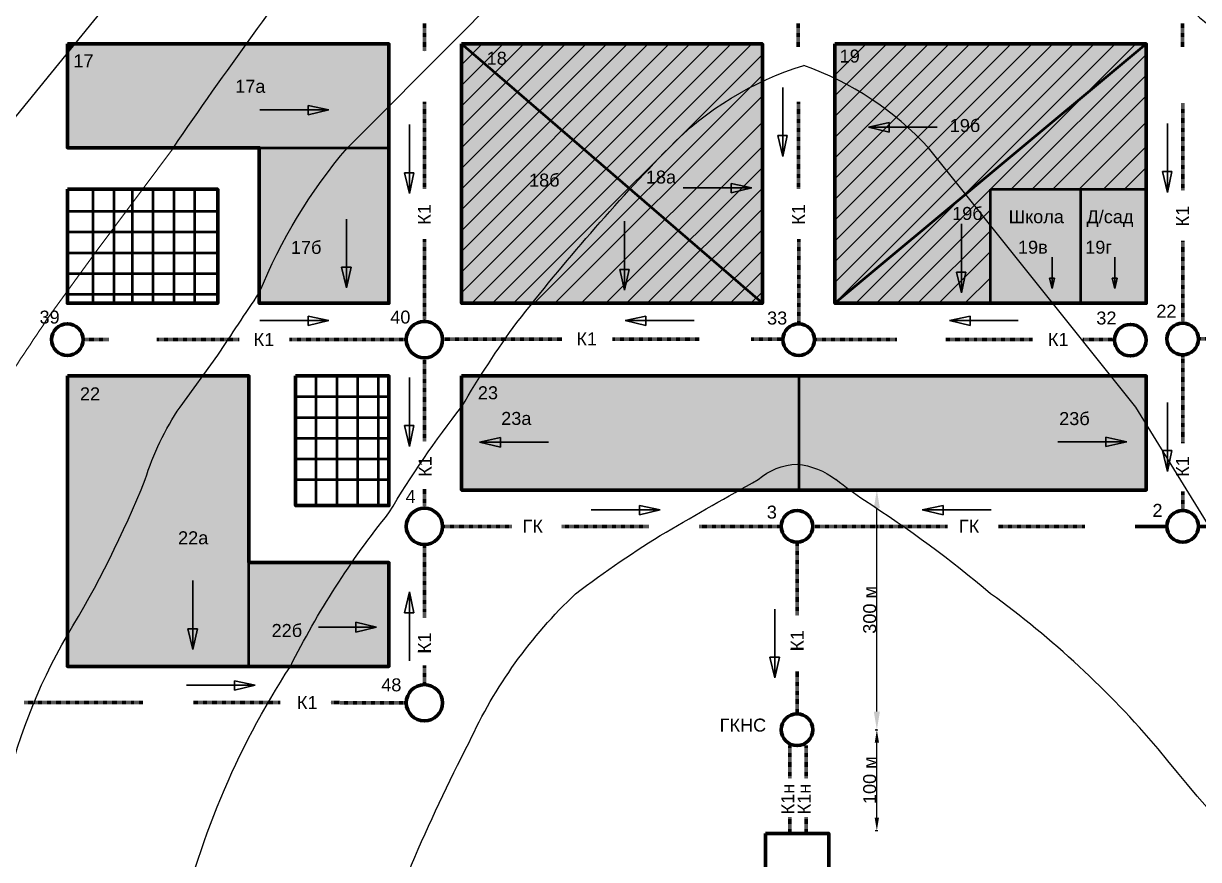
# Model space of a CAD drawing. Header units: inches. Extents: x 389 to 1188, y 268 to 818.
# Drawn here: x 539.4 to 765.9, y 456.3 to 617.5 of the extents above; entities that cross this region are included whole.
import ezdxf

# ---------------------------------------------------------------- set-up
doc = ezdxf.new("R2010")
doc.units = ezdxf.units.IN
doc.header["$MEASUREMENT"] = 0
doc.linetypes.add('штриховая2', pattern=[0.375, 0.25, -0.125])
for name, color, linetype, lineweight in [('горизонтали', 18, 'Continuous', 25), ('двухэтажная', 13, 'Continuous', 25), ('кварталы', 7, 'Continuous', 100), ('одноэтажная', 42, 'Continuous', 25), ('раздел кварталов', 7, 'Continuous', 50), ('сеть К1', 32, 'Continuous', 80), ('Текст', 7, 'Continuous', 15)]:
    doc.layers.add(name, color=color, linetype=linetype, lineweight=lineweight)
doc.styles.get("Standard").update_dxf_attribs({"font": 'arial.ttf'})
doc.dimstyles.get("Standard").update_dxf_attribs({"dimtxt": 0.18, "dimasz": 0.18, "dimexe": 0.18, "dimexo": 0.0625, "dimgap": 0.09, "dimtad": 0, "dimtih": 1, "dimtoh": 1, "dimdec": 4, "dimzin": 0, "dimdsep": 46, "dimtxsty": 'Standard', "dimcen": 0.09, "dimadec": 0, "dimazin": 0, "dimtfac": 1, "dimtdec": 4, "dimtofl": 0, "dimtmove": 0, "dimatfit": 3, "dimfxl": 1, "dimtolj": 1, "dimtzin": 0, "dimarcsym": 0})

# ---------------------------------------------------------------- blocks, each defined once
blk = doc.blocks.new('*D8')
at = {"layer": 'Defpoints', "color": 0, "ltscale": 0.25, "transparency": 16777216}
for p in [(703.8740503129175, 481.2748763311924), (703.8740503129175, 481.2748763311924), (703.4940503129174, 461.8257896044943)]:
    blk.add_point(p, dxfattribs=at)
at = {"layer": 'раздел кварталов', "color": 0, "lineweight": -2, "ltscale": 0.25, "transparency": 16777216}
for p, q in [((703.8115503129175, 481.2748763311924), (703.6940503129175, 481.2748763311924)), ((703.8740503129175, 464.3257896044943), (703.8740503129175, 478.7748763311924)), ((703.5565503129174, 461.8257896044943), (704.0540503129174, 461.8257896044943))]:
    blk.add_line(p, q, dxfattribs=at)
at = {"layer": 'раздел кварталов', "color": 0, "ltscale": 0.25, "transparency": 16777216}
for points in [[(703.4573836462508, 478.7748763311924), (704.2907169795841, 478.7748763311924), (703.8740503129175, 481.2748763311924)], [(703.4573836462508, 464.3257896044943), (704.2907169795841, 464.3257896044943), (703.8740503129175, 461.8257896044943)]]:
    blk.add_solid(points, dxfattribs=at)
at = {"layer": 'раздел кварталов', "color": 0, "lineweight": -3, "ltscale": 0.25, "transparency": 16777216, "insert": (702.5076178436132, 471.5503329678435), "char_height": 2.5, "attachment_point": 5, "rotation": 90}
blk.add_mtext('\\A1;100 м', dxfattribs=at)
blk = doc.blocks.new('*D9')
at = {"layer": 'Defpoints', "color": 0, "ltscale": 0.25, "transparency": 16777216}
for p in [(703.8740503129175, 527.5046395217414), (703.8740503129175, 527.5046395217414), (703.4940503129174, 481.2748763311924)]:
    blk.add_point(p, dxfattribs=at)
at = {"layer": 'раздел кварталов', "color": 0, "lineweight": -2, "ltscale": 0.25, "transparency": 16777216}
for p, q in [((703.8115503129175, 527.5046395217414), (703.6940503129175, 527.5046395217414)), ((703.8740503129175, 484.7748763311924), (703.8740503129175, 524.0046395217414)), ((703.5565503129174, 481.2748763311924), (704.0540503129174, 481.2748763311924))]:
    blk.add_line(p, q, dxfattribs=at)
at = {"layer": 'раздел кварталов', "color": 0, "ltscale": 0.25, "transparency": 16777216}
for points in [[(703.2907169795841, 524.0046395217414), (704.4573836462508, 524.0046395217414), (703.8740503129175, 527.5046395217414)], [(703.2907169795841, 484.7748763311924), (704.4573836462508, 484.7748763311924), (703.8740503129175, 481.2748763311924)]]:
    blk.add_solid(points, dxfattribs=at)
at = {"layer": 'раздел кварталов', "color": 0, "lineweight": -3, "ltscale": 0.25, "transparency": 16777216, "insert": (702.506765183313, 504.389757926467), "char_height": 2.5, "attachment_point": 5, "rotation": 90}
blk.add_mtext('\\A1;300 м', dxfattribs=at)

msp = doc.modelspace()

# ---------------------------------------------------------------- hatches: boundary and pattern name
at = {"layer": 'горизонтали', "lineweight": 35, "ltscale": 0.25}
h = msp.add_hatch(dxfattribs=at)
h.set_pattern_fill('ANSI31', color=42)
h.set_pattern_definition([(45, (-7417.593913754299, -1774.707484246663), (-0.08838834764831843, 0.08838834764831845), [])])
h.paths.add_polyline_path([(549.2263948672653, 613.504639521741), (547.802416475648, 613.504639521741), (547.802416475648, 611.7555652692308)])
at = {"layer": 'двухэтажная', "ltscale": 0.25}
h = msp.add_hatch(color=256, dxfattribs=at)
h.dxf.hatch_style = 1
h.paths.add_polyline_path([(656.2717227524154, 585.5138582486657), (623.802416475648, 613.504639521741), (623.802416475648, 563.5046395217414), (637.3961184762547, 563.5046395217414, -0.0169974818549361)])
h.paths.add_polyline_path([(623.802416475648, 613.504639521741), (656.2717227524154, 585.5138582486657, -0.00611484290429916), (663.4226066334159, 593.1113738783965, -0.09291831350961433), (681.802416475648, 606.287117099328), (681.802416475648, 613.504639521741)])
h.paths.add_polyline_path([(681.802416475648, 606.287117099328, 0.09067237199207637), (663.8024164757753, 593.5046395218019, 0.006435270515775169), (656.2717227524154, 585.5138582486657), (681.802416475648, 563.5046395217414)])
h.paths.add_polyline_path([(656.2717227524154, 585.5138582486657, 0.01699748185493605), (637.3961184762547, 563.5046395217414), (681.802416475648, 563.5046395217414)])
h = msp.add_hatch(color=13, dxfattribs=at)
h.dxf.hatch_style = 1
h.paths.add_polyline_path([(725.8024164756471, 578.5046395218292), (720.2024164757177, 585.5046395217414), (695.8056224772099, 585.5046395217414), (695.8024164756471, 563.5046395217419), (725.8024164756471, 563.5046395217419)])
h.paths.add_polyline_path([(720.2024164757177, 585.5046395217414), (725.8024164756471, 578.5046395218292), (725.8024164756471, 585.5046395217414)], flags=17)
edge = h.paths.add_edge_path()
edge.add_line((755.8024164756471, 585.5046395217414), (755.8024164756471, 613.5046395217414))
edge.add_line((755.8024164756471, 613.5046395217414), (695.8024164756471, 613.5046395217414))
edge.add_line((695.8024164756471, 613.5046395217414), (695.8024164756471, 605.8400787546257))
edge.add_arc((681.6786773713399, 565.9299608318304), 42.33553494285813, 40.64244336754189, 70.51170481946389, ccw=False)
edge.add_line((713.802416475718, 593.504639521741), (720.2024164757177, 585.5046395217414))
edge.add_line((720.2024164757177, 585.5046395217414), (755.8024164756471, 585.5046395217414))
edge = h.paths.add_edge_path()
edge.add_line((720.2024164757177, 585.5046395217414), (713.802416475718, 593.504639521741))
edge.add_arc((681.6786773713399, 565.9299608318304), 42.33553494285814, 40.64244336754193, 70.51170481946392)
edge.add_line((695.8024164756471, 605.8400787546257), (695.7993643284553, 585.5046395217414))
edge.add_line((695.7993643284553, 585.5046395217414), (720.2024164757177, 585.5046395217414))
at = {"layer": 'одноэтажная', "lineweight": 35, "ltscale": 0.25}
h = msp.add_hatch(color=256, dxfattribs=at)
h.dxf.hatch_style = 1
h.paths.add_polyline_path([(609.8024164756471, 593.504639521741), (601.8024164757799, 593.504639521741, 0.0793690499433021), (584.802416475648, 565.5046395215736), (584.802416475648, 563.5046395217414), (609.8024164756471, 563.5046395217419)])
h.paths.add_polyline_path([(601.8024164757799, 593.504639521741), (584.802416475648, 593.504639521741), (584.802416475648, 565.5046395215736, -0.07936904994330224)], flags=17)
h.paths.add_polyline_path([(601.802416475779, 593.504639521741), (609.8024164756471, 593.504639521741), (609.8024164756471, 601.5046395216318)], flags=17)
h.paths.add_polyline_path([(601.8024164757799, 593.504639521741), (609.8024164756471, 601.5046395216318), (609.8024164756471, 613.504639521741), (582.3082739206266, 613.504639521741, 0.007443031078455732), (568.2542392609039, 593.504639521741), (584.802416475648, 593.504639521741)])
h.paths.add_polyline_path([(582.3082739206266, 613.504639521741), (549.2263948672653, 613.504639521741), (547.802416475648, 611.7555652692313), (547.802416475648, 593.504639521741), (568.2542392609039, 593.504639521741, -0.007443031078455726)])
at = {"layer": 'одноэтажная', "ltscale": 0.25}
h = msp.add_hatch(color=256, dxfattribs=at)
h.dxf.hatch_style = 1
h.paths.add_polyline_path([(582.8024164756471, 493.5046395217414), (582.8024164756471, 513.5046395217414), (582.8024164756471, 549.5046395217414), (573.9017940769214, 549.5046395217414), (569.5508604787293, 543.5046395217415, 0.07492580941280784), (562.8024164757159, 529.5046395217405, -0.04149316802001803), (547.8024164756479, 499.5046395216292), (547.802416475648, 493.5046395217414)])
h.paths.add_polyline_path([(547.8024164756479, 499.5046395216291, 0.04149316802001978), (562.8024164757163, 529.5046395217418, -0.07492580941280248), (569.5508604787294, 543.5046395217418), (573.9017940769214, 549.5046395217414), (547.8024164756471, 549.5046395217414)], flags=17)
h = msp.add_hatch(color=256, dxfattribs=at)
h.dxf.hatch_style = 1
h.paths.add_polyline_path([(627.4617178828703, 549.5046395217414), (623.802416475648, 549.5046395217414), (623.802416475648, 543.5246852121272, -0.0001275463246237529), (623.865457256742, 543.6055175388551, -0.008911225703536899)], flags=17)
h.paths.add_polyline_path([(755.8024164756462, 549.5046395217414), (627.4617178828703, 549.5046395217414, 0.008911225703536616), (623.865457256742, 543.6055175388551, 0.0001275463246239715), (623.802416475648, 543.5246852121272), (623.802416475648, 527.5046395217414), (645.802416475648, 527.5046395217414), (755.8024164756462, 527.5046395217414)])
h = msp.add_hatch(color=256, dxfattribs=at)
h.dxf.hatch_style = 1
h.paths.add_polyline_path([(590.8024164757162, 493.5046395217414), (609.802416475648, 493.5046395217414), (609.802416475648, 513.5046395217414), (602.662323330007, 513.5046395217414, 0.03488516450531848)])
h.paths.add_polyline_path([(602.662323330007, 513.5046395217414), (582.8024164756471, 513.5046395217414), (582.8024164756471, 493.5046395217414), (590.8024164757162, 493.5046395217414, -0.03488516450531845)])
at = {"layer": 'сеть К1', "ltscale": 0.25}
h = msp.add_hatch(color=251, dxfattribs=at)
h.dxf.hatch_style = 1
h.paths.add_polyline_path([(743.1985711439347, 585.4674155129469), (725.8024164756471, 585.5418635305359), (725.8024164756471, 563.5418635305364), (743.1985711439347, 563.4674155129474)])
h = msp.add_hatch(color=251, dxfattribs=at)
h.dxf.hatch_style = 1
h.paths.add_polyline_path([(755.8024164756462, 585.4674155129469), (743.1985711439347, 585.5418635305359), (743.1985711439347, 563.5418635305364), (755.8024164756462, 563.4674155129474)])

# ---------------------------------------------------------------- linework, layer by layer
at = {"lineweight": 25, "ltscale": 0.25}
for p, q in [((547.802416475648, 613.504639521741), (609.802416475648, 613.5046395217414)), ((547.802416475648, 613.504639521741), (547.802416475648, 593.504639521741)), ((623.802416475648, 613.5046395217414), (681.802416475648, 613.5046395217414)), ((623.802416475648, 613.5046395217414), (623.802416475648, 563.5046395217414)), ((623.8024164756471, 563.5046395217414), (623.8024164756471, 613.5046395217414)), ((681.802416475648, 613.5046395217414), (681.802416475648, 563.5046395217414)), ((755.8024164756471, 613.5046395217414), (755.8024164756462, 563.5046395217414)), ((584.802416475648, 593.504639521741), (547.802416475648, 593.504639521741)), ((576.802416475648, 585.5046395217414), (547.802416475648, 585.5046395217414)), ((725.802416475648, 582.1274060993233), (725.802416475648, 568.8372599099871)), ((547.802416475648, 563.5046395217414), (576.802416475648, 563.5046395217414)), ((609.802416475648, 563.5046395217414), (584.802416475648, 563.5046395217414)), ((681.802416475648, 563.5046395217414), (623.802416475648, 563.5046395217414)), ((681.8024164756471, 563.5046395217414), (623.8024164756471, 563.5046395217414)), ((645.7783427005124, 549.5046395217414), (623.802416475648, 549.5046395217414)), ((755.8024164756462, 549.5046395217414), (623.802416475648, 549.5046395217414)), ((623.802416475648, 549.5046395217414), (623.802416475648, 527.5046395217414)), ((688.4975144117925, 549.5046395217414), (680.9975144117925, 549.5046395217414)), ((688.4975144117925, 549.5046395217414), (687.7475144117925, 549.5046395217414)), ((688.4975144117925, 549.5046395217414), (695.9975144117925, 549.5046395217414)), ((755.8024164756462, 549.5046395217414), (733.8264902507817, 549.5046395217414)), ((755.8024164756462, 549.5046395217414), (755.8024164756462, 527.5046395217414)), ((623.802416475648, 527.5046395217414), (755.8024164756462, 527.5046395217414)), ((623.802416475648, 527.5046395217414), (645.802416475648, 527.5046395217414)), ((755.8024164756462, 527.5046395217414), (721.8768317851618, 527.5046395217414)), ((755.8024164756462, 527.5046395217414), (725.8024164756462, 527.5046395217414)), ((609.802416475648, 524.5046395217414), (591.802416475648, 524.5046395217414)), ((609.802416475648, 513.5046395217414), (582.8024164756471, 513.5046395217414)), ((609.802416475648, 493.5046395217414), (609.802416475648, 513.5046395217414)), ((547.802416475648, 493.5046395217414), (609.802416475648, 493.5046395217414))]:
    msp.add_line(p, q, dxfattribs=at)
at = {"lineweight": 20, "ltscale": 0.25}
for p, q in [((623.8024164756471, 573.5046395217423), (663.8024164756507, 613.5046395217414)), ((623.8024164756471, 569.5046395217414), (667.8024164756507, 613.5046395217414)), ((623.8024164756471, 589.5046395217414), (647.8024164756507, 613.5046395217414)), ((623.8024164756471, 593.4810344789303), (643.826021518461, 613.5046395217414)), ((623.8024164756471, 585.5046395217414), (651.8024164756507, 613.5046395217414)), ((623.8024164756471, 581.5046395217414), (655.8024164756525, 613.5046395217414)), ((623.8024164756471, 577.5046395217414), (659.8024164756525, 613.5046395217414)), ((623.8024164756471, 565.5046395217414), (671.8024164756525, 613.5046395217414)), ((625.8024164756471, 563.5046395217414), (675.8024164756525, 613.5046395217414)), ((629.8024164756471, 563.5046395217414), (679.8024164756525, 613.5046395217414)), ((695.8024164756471, 563.5046395217419), (745.8024164756525, 613.5046395217414)), ((695.8024164756471, 567.5046395217387), (741.8024164756525, 613.5046395217414)), ((695.8024164756471, 571.5046395217388), (737.8024164756525, 613.5046395217414)), ((695.8024164756471, 575.5046395217383), (733.8024164756525, 613.5046395217414)), ((695.8024164756471, 579.5046395217382), (729.8024164756525, 613.504639521741)), ((695.8024164756471, 583.5046395217387), (725.8024164756525, 613.504639521741)), ((695.8024164756471, 587.5046395217387), (721.8024164756525, 613.5046395217414)), ((695.8024164756471, 591.5046395217387), (717.8024164756525, 613.5046395217414)), ((695.8024164756471, 595.5046395217387), (713.8024164756507, 613.504639521741)), ((695.8024164756471, 599.5046395217382), (709.8024164756507, 613.504639521741)), ((695.8024164756471, 603.5046395217382), (705.8024164756525, 613.5046395217414)), ((695.8024164756471, 607.5046395217382), (701.8024164756525, 613.5046395217414)), ((699.8024164756489, 563.5046395217414), (749.8024164756525, 613.5046395217414)), ((703.8024164756489, 563.5046395217414), (753.8024164756525, 613.5046395217414)), ((633.8024164756471, 563.5046395217414), (681.8024164756471, 611.504639521736)), ((729.8024164756489, 585.5046395217414), (755.8024164756489, 611.504639521736)), ((637.8024164756471, 563.5046395217414), (681.8024164756471, 607.5046395217364)), ((733.8024164756507, 585.5046395217414), (755.8024164756489, 607.5046395217364)), ((681.8024164756471, 603.5046395217405), (641.8024164756434, 563.5046395217414)), ((755.8024164756489, 603.5046395217405), (737.8024164756471, 585.5046395217414)), ((681.8024164756471, 598.4421709001781), (646.8648850972068, 563.5046395217414)), ((755.8024164756489, 598.4421709001781), (742.8648850972086, 585.5046395217414)), ((681.8024164756471, 593.7102081682979), (651.5968478290897, 563.5046395217414)), ((755.8024164756489, 593.7102081682979), (747.5968478290915, 585.5046395217414)), ((681.8024164756471, 589.7102081682979), (655.5968478290897, 563.5046395217414)), ((755.8024164756489, 589.7102081682979), (751.5968478290915, 585.5046395217414)), ((681.8024164756471, 585.7102081682983), (659.5968478290897, 563.5046395217414)), ((681.8024164756471, 581.7102081682983), (663.5968478290897, 563.5046395217414)), ((707.8050738668962, 563.5046395217414), (725.8050738668962, 581.5046395217419)), ((681.8024164756471, 577.7102081682983), (667.5968478290897, 563.5046395217414)), ((711.8050738668962, 563.5046395217414), (725.8050738668962, 577.5046395217414)), ((681.8024164756471, 573.7102081682983), (671.5968478290897, 563.5046395217414)), ((725.8050738668962, 573.5046395217441), (715.8050738668926, 563.5046395217414)), ((681.8024164756471, 569.7102081682983), (675.5968478290897, 563.5046395217414)), ((725.8050738668962, 568.4421709001822), (720.8675424884559, 563.5046395217414)), ((681.8024164756471, 565.7102081682988), (679.5968478290897, 563.5046395217414))]:
    msp.add_line(p, q, dxfattribs=at)
at = {"ltscale": 0.25}
for p, q in [((623.8024164756471, 563.5046395217423), (623.8024164756471, 613.5046395217414)), ((623.8024164756471, 613.5046395217414), (623.8024164756471, 609.5046395217414)), ((623.8024164756471, 609.5046395217414), (627.8024164756471, 613.5046395217414)), ((623.8024164756471, 605.5046395217414), (631.8024164756489, 613.5046395217414)), ((623.8024164756471, 601.5046395217414), (635.8024164756489, 613.5046395217414)), ((623.8024164756471, 597.5046395217414), (639.8024164756489, 613.5046395217414)), ((635.8024164756489, 613.5046395217414), (639.8024164756489, 613.5046395217414)), ((755.8024164756462, 611.504639521736), (755.8024164756462, 563.5046395217414)), ((623.8024164756471, 597.5046395217414), (623.8024164756471, 593.5046395217414)), ((623.8024164756471, 593.5046395217414), (623.8024164756471, 589.5046395217414)), ((623.8024164756471, 577.5046395217414), (623.8024164756471, 573.5046395217414)), ((623.8024164756471, 573.5046395217414), (623.8024164756471, 569.5046395217414)), ((625.8024164756471, 563.5046395217414), (629.8024164756471, 563.5046395217414)), ((626.3519542061595, 563.5046395217414), (681.8024164756471, 563.5046395217414)), ((591.802416475648, 524.5046395217414), (591.802416475648, 549.5046395217414))]:
    msp.add_line(p, q, dxfattribs=at)
at = {"lineweight": 35, "ltscale": 0.25}
for p, q in [((685.7327434297476, 605.1199209681436), (685.7327434297476, 591.8297747788074)), ((584.9137554347571, 600.804346377412), (598.2039016240933, 600.804346377412)), ((598.2039016240933, 600.804346377412), (594.20296156536, 601.6762100354454)), ((594.20296156536, 601.6762100354454), (594.20296156536, 599.8543259315193)), ((594.20296156536, 599.8543259315193), (598.2039016240933, 600.804346377412)), ((702.245551725302, 597.4785856016288), (706.2464917840352, 598.3504492596621)), ((706.246491784035, 598.3504492596621), (706.246491784035, 596.528565155736)), ((759.892086539051, 598.1904764428386), (759.892086539051, 584.9003302535025)), ((613.7624722303008, 597.9561249147328), (613.7624722303008, 584.6659787253966)), ((684.7827229838549, 595.8307148375407), (685.7327434297476, 591.8297747788074)), ((686.604607087781, 595.8307148375407), (684.7827229838549, 595.8307148375407)), ((685.7327434297476, 591.8297747788074), (686.604607087781, 595.8307148375407)), ((715.5356979146381, 597.4785856016288), (702.245551725302, 597.4785856016288)), ((706.246491784035, 596.528565155736), (702.2455517253018, 597.4785856016288)), ((612.812451784408, 588.6669187841298), (613.7624722303008, 584.6659787253966)), ((614.6343358883341, 588.6669187841298), (612.812451784408, 588.6669187841298)), ((613.7624722303008, 584.6659787253966), (614.6343358883341, 588.6669187841298)), ((758.9420660931582, 588.9012703122357), (759.892086539051, 584.9003302535025)), ((760.7639501970843, 588.9012703122357), (758.9420660931582, 588.9012703122357)), ((759.892086539051, 584.9003302535025), (760.7639501970843, 588.9012703122357)), ((666.5041971586488, 585.7414012384743), (679.794343347985, 585.7414012384743)), ((679.794343347985, 585.7414012384743), (675.7934032892517, 586.6132648965076)), ((675.7934032892517, 586.6132648965076), (675.7934032892517, 584.7913807925815)), ((675.7934032892517, 584.7913807925815), (679.794343347985, 585.7414012384743)), ((601.6327033283887, 579.7589955974877), (601.6327033283887, 566.4688494081515)), ((655.2472669472663, 579.327185082795), (655.2472669472663, 566.0370388934589)), ((720.1810538718964, 578.8052420695042), (720.1810538718964, 565.515095880168)), ((737.6602044096544, 572.4243074390206), (737.6602044096544, 566.3502745007709)), ((749.7478604789685, 572.4243074390206), (749.7478604789685, 566.3502745007709)), ((600.682682882496, 570.4697894668848), (601.6327033283887, 566.4688494081515)), ((602.5045669864221, 570.4697894668848), (600.682682882496, 570.4697894668848)), ((601.6327033283887, 566.4688494081515), (602.5045669864221, 570.4697894668848)), ((654.2972465013736, 570.0379789521921), (655.2472669472663, 566.0370388934589)), ((656.1191306052997, 570.0379789521921), (654.2972465013736, 570.0379789521921)), ((655.2472669472663, 566.0370388934589), (656.1191306052997, 570.0379789521921)), ((719.2310334260037, 569.5160359389013), (720.1810538718964, 565.515095880168)), ((721.0529175299307, 569.5160359389013), (719.2310334260046, 569.5160359389013)), ((720.1810538718964, 565.515095880168), (721.0529175299307, 569.5160359389013)), ((738.0961362386715, 568.3507445301375), (737.185194186708, 568.3507445301375)), ((737.185194186708, 568.3507445301375), (737.6602044096544, 566.3502745007709)), ((737.6602044096544, 566.3502745007709), (738.0961362386715, 568.3507445301375)), ((749.2728502560221, 568.3507445301375), (749.7478604789685, 566.3502745007709)), ((750.1837923079856, 568.3507445301375), (749.2728502560221, 568.3507445301375)), ((749.7478604789685, 566.3502745007709), (750.1837923079856, 568.3507445301375)), ((584.9137554347571, 560.1684692552744), (598.2039016240933, 560.1684692552744)), ((598.2039016240933, 560.1684692552744), (594.20296156536, 561.0403329133078)), ((594.20296156536, 561.0403329133078), (594.20296156536, 559.2184488093817)), ((594.20296156536, 559.2184488093817), (598.2039016240933, 560.1684692552744)), ((655.3337794768395, 560.1684692552744), (659.3347195355727, 561.0403329133078)), ((668.6239256661756, 560.1684692552744), (655.3337794768395, 560.1684692552744)), ((659.3347195355727, 559.2184488093817), (655.3337794768395, 560.1684692552744)), ((659.3347195355727, 561.0403329133078), (659.3347195355727, 559.2184488093817)), ((717.8539308697036, 560.168469255274), (721.8548709284369, 561.0403329133073)), ((731.1440770590398, 560.168469255274), (717.8539308697036, 560.168469255274)), ((721.8548709284369, 559.2184488093812), (717.8539308697036, 560.168469255274)), ((721.8548709284369, 561.0403329133073), (721.8548709284369, 559.2184488093812)), ((613.7624722303008, 549.2121599590687), (613.7624722303008, 535.9220137697325)), ((759.892086539051, 544.3925424924687), (759.892086539051, 531.1023963031325)), ((612.812451784408, 539.9229538284658), (613.7624722303008, 535.9220137697325)), ((614.6343358883341, 539.9229538284658), (612.812451784408, 539.9229538284658)), ((613.7624722303008, 535.9220137697325), (614.6343358883341, 539.9229538284658)), ((627.2881046174552, 536.7421001480052), (631.2890446761885, 537.6139638060386)), ((631.2890446761885, 537.6139638060386), (631.2890446761885, 535.7920797021125)), ((752.0460760113674, 536.812940367201), (748.0451359526342, 537.6848040252344)), ((748.0451359526342, 537.6848040252344), (748.0451359526342, 535.8629199213083)), ((640.5782508067914, 536.7421001480052), (627.2881046174552, 536.7421001480052)), ((631.2890446761885, 535.7920797021125), (627.2881046174552, 536.7421001480052)), ((738.7559298220312, 536.812940367201), (752.0460760113674, 536.812940367201)), ((748.0451359526342, 535.8629199213083), (752.0460760113674, 536.812940367201)), ((758.9420660931582, 535.1033363618658), (759.892086539051, 531.1023963031325)), ((760.7639501970843, 535.1033363618658), (758.9420660931582, 535.1033363618658)), ((759.892086539051, 531.1023963031325), (760.7639501970843, 535.1033363618658)), ((648.798598511099, 523.6531683464063), (662.0887447004352, 523.6531683464063)), ((662.0887447004352, 523.6531683464063), (658.087804641702, 524.5250320044397)), ((658.087804641702, 524.5250320044397), (658.087804641702, 522.7031479005136)), ((658.087804641702, 522.7031479005136), (662.0887447004352, 523.6531683464063)), ((712.6337521670421, 523.6531683464063), (716.6346922257753, 524.5250320044397)), ((725.9238983563782, 523.6531683464063), (712.6337521670421, 523.6531683464063)), ((716.6346922257753, 522.7031479005136), (712.6337521670421, 523.6531683464063)), ((716.6346922257753, 524.5250320044397), (716.6346922257753, 522.7031479005136)), ((571.9980659000976, 510.0253626074136), (571.9980659000976, 496.7352164180775)), ((612.812451784408, 503.8516511263542), (613.7624722303008, 507.8525911850875)), ((613.7624722303008, 494.5624449957513), (613.7624722303008, 507.8525911850875)), ((613.7624722303008, 507.8525911850875), (614.6343358883341, 503.8516511263542)), ((614.6343358883341, 503.8516511263542), (612.812451784408, 503.8516511263542)), ((684.2044724679608, 504.5543723367628), (684.2044724679608, 491.2642261474266)), ((571.0480454542048, 500.7361564768107), (571.9980659000976, 496.7352164180775)), ((572.8699295581309, 500.7361564768107), (571.0480454542048, 500.7361564768107)), ((571.9980659000976, 496.7352164180775), (572.8699295581309, 500.7361564768107)), ((607.4347752640738, 501.0529155519957), (596.2267372821525, 501.0529155519957)), ((603.4338352053405, 502.0029359978884), (603.4338352053405, 500.1028951061029)), ((603.4338352053405, 502.0029359978884), (607.4347752640738, 501.0529155519957)), ((603.4338352053405, 500.1028951061029), (607.4347752640738, 501.0529155519957)), ((683.2544520220681, 495.2651662061598), (684.2044724679608, 491.2642261474266)), ((685.0763361259942, 495.2651662061598), (683.2544520220681, 495.2651662061598)), ((684.2044724679608, 491.2642261474266), (685.0763361259942, 495.2651662061598)), ((570.7484340106867, 489.8675547581306), (584.0385802000228, 489.8675547581306)), ((584.0385802000228, 489.8675547581306), (580.0376401412896, 490.739418416164)), ((580.0376401412896, 490.739418416164), (580.0376401412896, 488.9175343122379)), ((580.0376401412896, 488.9175343122379), (584.0385802000228, 489.8675547581306))]:
    msp.add_line(p, q, dxfattribs=at)
at = {"lineweight": 50, "ltscale": 0.25}
for p, q in [((552.7410233641513, 585.2614694445756), (552.7410233641513, 563.5046395217414)), ((556.7410233641513, 585.2614694445756), (556.7410233641513, 563.5046395217414)), ((560.3063284329892, 585.2614694445756), (560.3063284329892, 563.5046395217414)), ((564.3063284329892, 585.2614694445756), (564.3063284329892, 563.5046395217414)), ((568.3063284329892, 585.2614694445756), (568.3063284329892, 563.5046395217414)), ((572.3063284329892, 585.2614694445756), (572.3063284329892, 563.5046395217414)), ((547.802416475648, 581.2614694445756), (576.802416475648, 581.2614694445756)), ((547.802416475648, 577.2614694445756), (576.802416475648, 577.2614694445756)), ((547.802416475648, 573.2614694445756), (576.802416475648, 573.2614694445756)), ((547.802416475648, 569.2614694445756), (576.802416475648, 569.2614694445756)), ((547.802416475648, 565.2614694445756), (576.8024164756489, 565.2614694445756)), ((595.802416475648, 524.5046395217414), (595.802416475648, 549.5046395217414)), ((599.802416475648, 524.5046395217414), (599.802416475648, 549.5046395217414)), ((603.802416475648, 524.5046395217414), (603.802416475648, 549.5046395217414)), ((607.802416475648, 524.5046395217414), (607.802416475648, 549.5046395217414)), ((591.802416475648, 545.5046395217414), (609.802416475648, 545.5046395217414)), ((591.802416475648, 541.5046395217414), (609.802416475648, 541.5046395217414)), ((591.802416475648, 537.5046395217414), (609.802416475648, 537.5046395217414)), ((591.802416475648, 533.5046395217414), (609.802416475648, 533.5046395217414)), ((591.802416475648, 529.5046395217414), (609.802416475648, 529.5046395217414))]:
    msp.add_line(p, q, dxfattribs=at)
msp.add_line((755.8024164756471, 563.5046395217419), (755.8024164756471, 585.5046395217419))
at = {"color": 32, "lineweight": 70, "ltscale": 0.25}
for centre in [(547.8024164756516, 556.50463952174), (688.8024164756471, 556.504639521741), (762.8404709131273, 556.6263303346882), (752.7543533428616, 556.3993056481013), (688.4975144117925, 520.490206493495), (762.8404709131255, 520.490206493495), (688.4975144117916, 481.2748763311924)]:
    msp.add_circle(centre, 3.048063132784478, dxfattribs=at)
at = {"color": 30, "lineweight": 25, "ltscale": 0.25}
for centre in [(688.8024164756471, 556.504639521741), (688.4975144117925, 520.490206493495), (762.8404709131255, 520.490206493495)]:
    msp.add_circle(centre, 3.048063132784478, dxfattribs=at)
at = {"layer": 'горизонтали', "ltscale": 0.25}
msp.add_line((524.8024164757162, 583.5046395217414), (584.8024164757162, 657.2027066893243), dxfattribs=at)
at = {"layer": 'горизонтали', "color": 32, "linetype": 'штриховая2', "lineweight": 80, "ltscale": 0.25}
for p, q in [((616.648190096802, 617.4565763889568), (616.6481900968029, 612.0479916935187)), ((688.6795432558592, 617.4565763890268), (688.6795432558592, 612.8912233070987)), ((762.802395809018, 617.4565763890268), (762.802395809018, 612.8912233070987)), ((616.648190096802, 602.3357215525853), (616.648190096802, 585.5719857485333)), ((688.7773891347279, 602.3357215525853), (688.7773891347279, 585.5719857485333)), ((762.8404709131273, 602.0054754983171), (762.8404709131273, 585.2417396942651)), ((616.648190096802, 575.8597156075998), (616.648190096802, 560.004639521741)), ((688.8024164756471, 575.8597156075998), (688.8024164756471, 559.5527026545254)), ((762.8404709131273, 575.5294695533316), (762.8404709131273, 559.6743934674728)), ((555.7080327642152, 556.50463952174), (550.9319240700324, 556.50463952174)), ((580.9063652544264, 556.50463952174), (565.0512891685676, 556.50463952174)), ((613.148190096802, 556.50463952174), (590.6186353953599, 556.50463952174)), ((643.1438146993669, 556.6099733953806), (620.1466047056019, 556.6099733953806)), ((669.6198206443523, 556.6099733953806), (652.8560848403004, 556.6099733953806)), ((685.756173931708, 556.6099733953802), (679.6369928491404, 556.6099733953802)), ((707.7055556942905, 556.504639521741), (691.8504796084317, 556.504639521741)), ((733.8766595754214, 556.504639521741), (717.1129237713694, 556.504639521741)), ((749.7081107989225, 556.5046395217405), (743.5889297163549, 556.5046395217405)), ((781.7436101317708, 556.6263303346882), (765.8885340459119, 556.6263303346882)), ((616.648190096802, 553.004639521741), (616.648190096802, 536.9493678239292)), ((762.8404709131255, 553.2611667607657), (762.8404709131255, 536.4974309567137)), ((616.648190096801, 527.6645521124947), (616.648190096802, 523.990206493495)), ((762.8404709131246, 527.2126152452793), (762.8404709131255, 523.5382696262795)), ((620.148190096802, 520.4902064934945), (633.4060991072301, 520.4902064934945)), ((643.1183692481636, 520.490206493495), (659.8821050522156, 520.490206493495)), ((669.5943751931491, 520.490206493495), (685.4494512790079, 520.490206493495)), ((717.4849506118544, 520.4902064934954), (691.5455775445771, 520.4902064934954)), ((743.9609565568398, 520.4902064934954), (727.1972207527879, 520.4902064934954)), ((616.648190096801, 516.990206493495), (616.648190096801, 502.9354418702474)), ((688.4975144117925, 517.4421433607104), (688.4975144117925, 503.3873787374628)), ((616.6481900968001, 493.6506261588129), (616.648190096801, 489.9762805398132)), ((688.4975144117907, 492.5794540017851), (688.4975144117916, 484.322939463977)), ((562.3476896021975, 486.5046395217414), (539.3504796084326, 486.5046395217414)), ((588.823695547183, 486.5046395217414), (572.059959743131, 486.5046395217414)), ((613.148190096801, 486.4762805398132), (598.5359656881164, 486.504639521741))]:
    msp.add_line(p, q, dxfattribs=at)
at = {"layer": 'горизонтали', "color": 32, "lineweight": 80, "ltscale": 0.25}
for p, q in [((759.7924077803409, 520.490206493495), (753.6732266977733, 520.490206493495)), ((781.743610131769, 520.490206493495), (765.888534045911, 520.490206493495))]:
    msp.add_line(p, q, dxfattribs=at)
at = {"layer": 'горизонтали', "color": 1, "linetype": 'штриховая2', "lineweight": 80, "ltscale": 0.25}
for p, q in [((687.0699921964815, 478.2268131984079), (687.0699921964815, 471.9033400788003)), ((690.2326292320186, 478.2268131984079), (690.2326292320186, 471.9033400788003)), ((687.0699921964815, 464.4366128909951), (687.0699921964815, 461.2748763311915)), ((690.2326292320186, 464.4366128909951), (690.2326292320186, 461.2748763311915))]:
    msp.add_line(p, q, dxfattribs=at)
at = {"layer": 'горизонтали', "ltscale": 0.25}
for points in [[(533.792797585239, 433.418781934226, -0.160563297149704), (547.8024164757162, 499.5046395217414, 0.0414931680198567), (562.8024164757162, 529.5046395217414, -0.07492580941280257), (569.5508604787292, 543.5046395217414), (576.8024164757162, 553.5046395217414, -0.001203883003412573), (584.8024164757162, 565.504639521741, -0.07936904994286595), (601.8024164757799, 593.5046395217414), (623.8024164757162, 615.5046395217414, -0.0896110809550043), (681.8024164757162, 657.5046395217414)], [(725.8024164757162, 657.6428834277885, -0.03094140906903261), (755.802416475718, 628.8682758853779, 0.0406559134182982), (769.802416475718, 615.5046395217414, 0.01284706762973541), (777.8024164757189, 607.5046395217419, -0.004697099188899134), (787.8024164757189, 593.504639521741, -0.08899087086298067), (819.8024164757153, 543.5046395217419), (824.8024164757189, 529.5046395217414), (837.8024164757189, 507.5046395217414), (837.8024164757189, 507.5046395217414, -0.02760665718327237), (887.9393983383816, 438.8346271845421, -0.09644945859380019), (892.470397544228, 426.5046395217414, 0.04084122804667254), (892.9245467615128, 425.1577624600927, 0.04084122804667254)], [(568.2542392609039, 593.504639521741, -0.01611075218084479), (599.4141740546684, 636.2529958229543)], [(872.411188261216, 410.7586298954284, -0.04707277917317203), (820.9870720301769, 465.2439888599492, -0.0134167180546205), (769.802416475718, 517.5046395217414), (753.8024164757162, 543.5046395217414), (713.802416475718, 593.504639521741, 0.1217218769573082), (689.802416475718, 609.360320522027)]]:
    msp.add_lwpolyline(points, format="xyb", dxfattribs=at)
at = {"layer": 'горизонтали', "lineweight": 25, "ltscale": 0.25}
for points in [[(569.4851387095805, 429.016863604867, 0.01002936642583081), (568.792797585239, 440.6821514841317, -0.09121555354988048), (590.8024164757162, 493.5046395217414, -0.05282066331351994), (609.8024164757162, 523.0786032799165, -0.03098940645015075), (623.865457256742, 543.6055175388551, -0.02501652051899577), (634.4833900319618, 559.8236659654972, -0.02618797300844492), (663.8024164757162, 593.504639521741, -0.1260252394454842), (689.8024164757162, 609.360320522027)], [(680.9975144118625, 529.504639521741, -0.1714472902893115), (688.4975144118625, 532.5046395217414, -0.09890582080239499), (688.4975144118625, 532.5046395217414, -0.1388602777364052), (695.9975144118625, 529.5046395217414)], [(605.0179549283603, 430.7975737812703, -0.04012017291133403), (625.2683189779245, 478.8358648220628, -0.09579579136996047), (645.8024164757162, 507.5046395217414, -0.02734882790907444), (663.2510176187288, 519.4046528995195, -0.006160436446281533), (680.9975144118607, 529.504639521741)], [(825.8421135880308, 412.217194145891, -0.06383933660899407), (758.1355758830077, 477.592276924931, 0.05891996085938535), (725.8024164757162, 507.5046395217414, 0.03261424126653126), (701.4901152795383, 525.4503662069019, -0.01382090661363726), (695.9975144118625, 529.5046395217414)]]:
    msp.add_lwpolyline(points, format="xyb", dxfattribs=at)
at = {"layer": 'горизонтали', "lineweight": 15, "ltscale": 0.25}
msp.add_lwpolyline([(524.8024164757162, 531.6246871314142, -0.002639300706533065), (544.2877645412709, 561.0192914561885), (553.3692112749277, 573.5046395217414), (568.2542392609039, 593.5046395217414)], format="xyb", dxfattribs=at)
at = {"layer": 'горизонтали', "color": 32, "lineweight": 80, "ltscale": 0.25}
msp.add_lwpolyline([(682.4013881462224, 461.2748763311915), (694.5936406773599, 461.2748763311915), (694.5936406773599, 448.7387969516894), (682.4013881462224, 448.7387969516894)], close=True, dxfattribs=at)
at = {"layer": 'кварталы', "lineweight": 20, "ltscale": 0.25}
for p, q in [((617.9118956443845, 496.3059746645768), (615.384484549214, 496.3059746645768)), ((689.7612199593759, 496.7579115317922), (687.2338088642055, 496.7579115317922))]:
    msp.add_line(p, q, dxfattribs=at)
at = {"layer": 'кварталы', "lineweight": 100, "ltscale": 0.25}
for points in [[(547.802416475648, 613.504639521741), (609.8024164756471, 613.504639521741), (609.8024164756471, 563.5046395217419), (584.802416475648, 563.5046395217414), (584.802416475648, 593.504639521741), (547.802416475648, 593.504639521741), (547.802416475648, 613.504639521741)], [(547.8024164756471, 549.5046395217414), (547.802416475648, 493.5046395217414), (609.802416475648, 493.5046395217414), (609.802416475648, 513.5046395217414), (582.8024164756471, 513.5046395217414), (582.8024164756471, 549.5046395217414), (547.8024164756471, 549.5046395217414)]]:
    msp.add_lwpolyline(points, dxfattribs=at)
for points in [[(623.802416475648, 613.504639521741), (681.802416475648, 613.504639521741), (681.802416475648, 563.5046395217414), (623.802416475648, 563.5046395217414)], [(695.8024164756471, 613.5046395217414), (755.8024164756471, 613.5046395217414), (755.8024164756471, 563.5046395217419), (695.8024164756471, 563.5046395217419)], [(547.802416475648, 585.5046395217414), (576.802416475648, 585.5046395217414), (576.802416475648, 563.5046395217414), (547.802416475648, 563.5046395217414)], [(591.802416475648, 549.5046395217414), (609.802416475648, 549.5046395217414), (609.802416475648, 524.5046395217414), (591.802416475648, 524.5046395217414)]]:
    msp.add_lwpolyline(points, close=True, dxfattribs=at)
at = {"layer": 'раздел кварталов', "lineweight": 25, "ltscale": 0.25}
for p, q in [((609.802416475648, 613.5046395217414), (609.802416475648, 563.5046395217414)), ((584.802416475648, 563.5046395217414), (584.802416475648, 593.504639521741)), ((547.802416475648, 585.5046395217414), (547.802416475648, 563.5046395217414)), ((576.802416475648, 563.5046395217414), (576.802416475648, 585.5046395217414)), ((547.8024164756471, 549.5046395217414), (582.8024164756471, 549.5046395217414)), ((547.8024164756471, 549.5046395217414), (547.802416475648, 493.5046395217414)), ((582.8024164756471, 549.5046395217414), (582.8024164756471, 513.5046395217414)), ((591.802416475648, 524.5046395217414), (591.802416475648, 549.5046395217414)), ((591.802416475648, 549.5046395217414), (609.802416475648, 549.5046395217414)), ((609.802416475648, 549.5046395217414), (609.802416475648, 524.5046395217414))]:
    msp.add_line(p, q, dxfattribs=at)
at = {"layer": 'раздел кварталов', "ltscale": 0.25}
for p, q in [((681.802416475648, 563.5046395217414), (623.802416475648, 613.504639521741)), ((695.8024164756471, 563.5046395217419), (755.8024164756471, 613.5046395217414)), ((584.802416475648, 593.504639521741), (609.8024164756471, 593.504639521741)), ((725.8024164756471, 563.5046395217414), (725.8024164756471, 585.5046395217414)), ((743.1985711439347, 563.5046395217414), (743.1985711439347, 585.5046395217414)), ((688.8024164756471, 549.5046395217413), (688.8024164756471, 527.5046395217413)), ((582.8024164756471, 493.5046395217414), (582.8024164756471, 513.5046395217414))]:
    msp.add_line(p, q, dxfattribs=at)
at = {"layer": 'раздел кварталов'}
msp.add_line((725.8024164756471, 585.5046395217414), (755.8024164756462, 585.5046395217414), dxfattribs=at)
at = {"layer": 'раздел кварталов', "lineweight": 100, "ltscale": 0.25}
msp.add_lwpolyline([(623.802416475648, 549.5046395217414), (755.8024164756462, 549.5046395217414), (755.8024164756462, 527.5046395217414), (623.802416475648, 527.5046395217414)], close=True, dxfattribs=at)
at = {"layer": 'раздел кварталов', "color": 32, "lineweight": 80, "ltscale": 0.25}
for centre in [(616.648190096802, 556.504639521741), (616.648190096802, 520.490206493495), (616.648190096801, 486.4762805398132)]:
    msp.add_circle(centre, 3.5, dxfattribs=at)

# ---------------------------------------------------------------- texts
at = {"lineweight": 25, "ltscale": 0.25}
msp.add_text('39', height=2.5, dxfattribs=at).set_placement((542.4349242481521, 559.5956306107255))
at = {"ltscale": 0.25}
for s, p in [('К1', (617.9118956443845, 496.054413448695)), ('К1н', (687.9453645415051, 464.9656438902675)), ('К1н', (691.1080015770422, 464.9656438902675))]:
    msp.add_text(s, height=2.5, rotation=90, dxfattribs=at).set_placement(p)
at = {"lineweight": -3, "ltscale": 0.25}
msp.add_text('К1', height=2.5, rotation=90, dxfattribs=at).set_placement((689.7612199593759, 496.5063503159104))
at = {"ltscale": 0.25}
msp.add_text('ГКНС', height=2.5, dxfattribs=at).set_placement((673.571023469869, 480.9255850504437))
at = {"layer": 'горизонтали', "color": 0, "lineweight": 15, "ltscale": 0.25}
for s, p in [('18', (628.6412278469952, 609.5067907736739)), ('17', (548.971437367758, 608.9942400669051)), ('17а', (580.1635588903682, 604.0953494901987)), ('17б', (590.902699538563, 573.035459557379)), ('22', (550.2344285441595, 544.7996924717777)), ('22а', (569.1500791712801, 517.044424448489)), ('22б', (587.1827325860677, 499.1721481954023))]:
    msp.add_text(s, height=2.5, dxfattribs=at).set_placement(p)
at = {"layer": 'Текст', "ltscale": 0.25}
for s, p in [('19', (696.7049157649226, 609.9271943611702)), ('19б', (717.9253797875845, 596.5402457468738)), ('18а', (659.3446089540776, 586.5973556103613)), ('18б', (636.8213515322213, 586.0116034855255)), ('19б', (718.3966141567552, 579.5813816432964)), ('Школа', (729.2881368381013, 578.9567516009515)), ('Д/сад', (744.2899963158225, 578.9567516009515)), ('19в', (731.0784923596548, 573.0708076251613)), ('19г', (744.0499708204843, 573.0708076251613)), ('40', (610.0601208136368, 559.5956306107255)), ('33', (682.7093088777146, 559.4183594247238)), ('32', (746.1877934968297, 559.4183594247238)), ('22', (757.7598074110019, 560.7412781928174)), ('К1', (583.7127028950699, 555.2725603137924)), ('К1', (645.9501523400104, 555.377894187433)), ('К1', (736.8569502678265, 555.2874009803622)), ('23', (626.9522016127494, 545.0048672182947)), ('23а', (631.4478143206607, 540.0614684439242)), ('23б', (739.0257069155641, 540.026681668804)), ('4', (613.01224100936, 524.9822977233353)), ('3', (682.6561345398231, 521.9924999846921)), ('2', (757.0081799545251, 522.3236661964988)), ('ГК', (635.5657423395487, 519.2581272855473)), ('ГК', (719.6903987931637, 519.2581272855477)), ('48', (608.3207428555352, 488.684234526253))]:
    msp.add_text(s, height=2.5, dxfattribs=at).set_placement(p)
for p in [(617.8802693047492, 578.6660532482433), (690.0094683426751, 578.6660532482433), (764.0725501210745, 578.3358071939751), (618.0181621448601, 530.0434353236387), (764.068028606901, 530.0434353236387)]:
    msp.add_text('К1', height=2.5, rotation=90, dxfattribs=at).set_placement(p)
at = {"layer": 'Текст', "lineweight": 0, "ltscale": 0.25}
msp.add_text('К1', height=2.5, dxfattribs=at).set_placement((592.0638315814194, 485.2725603137937))

# ---------------------------------------------------------------- dimensions: what is measured, and where the dimension line sits
at = {"layer": 'раздел кварталов', "lineweight": -3, "ltscale": 0.25}
for base, p1, p2, text, override, picture, middle in [((703.8740503129175, 527.5046395217414), (703.4940503129174, 481.2748763311924), (703.8740503129175, 527.5046395217414), '300 м', {"dimtxt": 2.5, "dimasz": 3.5, "dimtad": 1, "dimtih": 0}, '*D9', (702.506765183313, 504.389757926467)), ((703.8740503129175, 481.2748763311924), (703.4940503129174, 461.8257896044943), (703.8740503129175, 481.2748763311924), '100 м', {"dimtxt": 2.5, "dimasz": 2.5, "dimtad": 1, "dimtih": 0}, '*D8', (702.5076178436132, 471.5503329678435))]:
    dim = msp.add_linear_dim(base=base, p1=p1, p2=p2, angle=90, text=text, dimstyle='Standard', override=override, dxfattribs=at)
    dim.commit()
    dim.dimension.update_dxf_attribs({"geometry": picture, "text_midpoint": middle})

doc.saveas('drawing.dxf')
